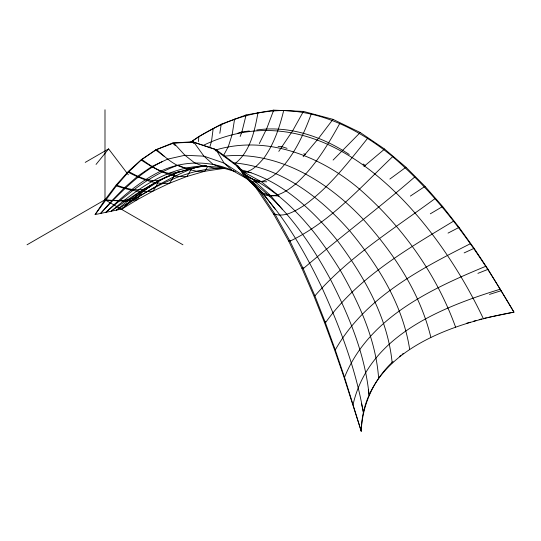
<?xml version="1.0" encoding="UTF-8"?>
<svg xmlns="http://www.w3.org/2000/svg" width="541" height="541" viewBox="0 0 541 541"><rect width="100%" height="100%" fill="white"/><g stroke="black" fill="none" stroke-linecap="round" stroke-linejoin="round"><path stroke-width="0.81" d="M198.439 141.553L198.838 136.555L221.235 124.207L246.121 114.935L273.699 110.134L303.44 111.412L332.986 119.345L360.225 132.518L384.61 149.059L405.973 167.237L425.023 186.354L442.666 206.506L459.079 227.382L474.126 248.333L488.083 269.323L513.95 312.15C449.984 323.579 362.828 353.009 361.232 431.218L344.022 377.253L334.568 349.871L324.539 322.686L313.821 295.751L301.986 268.532L288.624 240.995L273.604 214.053L256.556 188.593L236.633 165.769L214.371 149.093L192.204 141.789L172.457 143.061L155.659 149.918L141.208 160.035L128.271 172.254L116.369 185.881L95.108 214.574L121.921 209.002L137.204 199.757L153.144 191.034L169.712 183.162L186.915 176.467L204.721 171.26L224.84 168.271M193.198 142.641L193.475 140.22C220.153 122.32 251.301 110.648 283.687 110.553C324.472 111.784 361.665 131.267 392.658 156.674C443.038 199.785 480.706 255.325 513.95 312.15L492.878 316.465M393.057 361.652L391.779 362.68C373.222 380.641 362.213 405.419 361.232 431.218L344.522 377.307L335.271 349.953L325.425 322.781L314.889 295.873L303.21 268.667L289.983 241.158L275.078 214.263L258.098 188.89L238.236 166.215L216.042 149.641L193.806 142.148L173.756 143.061L156.545 149.559L141.654 159.372L128.318 171.416L116.159 185.049L104.995 199.785L95.108 214.574M213.208 128.44L211.511 141.363L209.577 147.815M219.829 133.316L221.235 124.207M234.605 119.02L232.177 134.472L228.228 146.841L223.521 155.477M257.976 112.711C254.676 130.949 250.267 151.737 234.868 163.713M246.121 114.935L241.888 131.936L240.157 136.481M283.687 110.553C279.582 127.338 274.023 144.014 263.846 158.182C258.368 164.349 252.167 171.693 243.342 172.315M353.124 404.316C368.806 336.11 440.381 307.687 500.276 289.185M273.699 110.134L266.693 128.69L259.301 143.595M174.953 173.201L173.465 176.927L169.712 183.162C155.064 184.914 140.998 178.814 128.271 172.254M311.332 113.799C303.258 135.541 293.303 157.519 276.038 173.58C269.141 179.227 260.363 184.028 251.247 181.188C285.689 206.249 310.182 242.145 330.314 279.129C348.857 315.396 364.945 353.902 369.057 394.781M158.06 181.844L156.234 186.151L153.144 191.034C140.667 193.049 128.136 189.817 116.369 185.881M344.522 377.307C368.407 317.966 430.352 289.239 485.757 266.3M303.44 111.412L292.803 130.543L278.784 151.385M339.91 123.213C327.832 145.157 314.477 166.953 295.751 183.92C286.865 191.088 274.794 199.71 263.027 194.104L244.14 176.143L224.048 163.071L203.916 156.166L184.921 155.267L167.602 159.142L151.933 166.466L137.63 176.258L124.437 187.781L112.143 200.4L100.572 213.438C119.094 193.935 137.982 173.566 162.442 161.509M195.402 167.575L191.48 168.92L186.915 176.467C170.07 177.969 154.767 168.907 141.208 160.035M335.271 349.953C364.397 298.192 419.261 269.533 470.352 243.727M207.73 166.527L204.721 171.26L196.478 171.186L187.646 169.205L178.077 165.147M123.159 207.318L121.921 209.002L134.702 197.681L151.649 185.171M325.425 322.781C357.615 277.587 407.042 249.293 453.574 221.141M332.986 119.345L318.717 138.124L303.163 156.728M324.539 322.686L325.567 321.354M367.677 138.232C348.526 162.212 329.476 187.037 304.455 205.255C295.832 210.577 285.668 217.381 275.078 214.263M96.048 164.43L108.606 148.897L128.332 174.784M314.889 295.873C348.904 256.779 393.652 229.086 435.038 198.601M360.225 132.518L333.107 160.062M392.658 156.674C360.658 187.091 330.51 221.83 289.983 241.158M303.21 268.667C339.768 237.371 378.409 208.468 414.819 176.927M165.85 177.008L149.106 187.274L144.183 189.188L129.935 199.325L116.342 210.158C148.701 189.938 183.751 168.082 223.19 168.271M363.931 166.486L384.61 149.059M125.519 205.167L127.466 203.578M128.758 202.523L137.847 195.118M399.454 356.533L400.732 355.505M402.01 354.483L403.288 353.456M301.986 268.532L303.264 267.531M133.052 198.716L141.674 192.265L137.204 199.757L125.492 201.151L105.326 200.244M190.148 142.682L193.475 140.22M389.858 179.051L405.973 167.237M138.503 194.638L148.985 186.99M190.601 142.411L198.838 136.555M142.351 191.785L151.865 185.15M410.369 196.079L425.023 186.354M124.971 205.837C146.063 191.71 167.879 178.456 191.48 168.92M430.311 213.817L442.666 206.506M85.221 162.395L108.606 148.897M27.05 244.782L104.995 199.785C114.875 200.718 125.309 201.577 134.702 197.681M448.043 233.103L459.079 227.382M202.638 145.678C327.738 85.316 435.89 217.949 483.397 318.777M464.144 252.904L474.126 248.333M178.902 171.639L159.297 180.261L144.183 189.188L138.388 189.884L131.808 189.411L124.437 187.781L116.159 185.049M177.313 165.465C150.182 175.345 127.588 193.908 105.826 212.349C122.53 196.599 139.977 181.12 160.846 171.091C183.237 160.596 209.455 160.386 232.082 170.327L233.692 170.834M179.707 171.233L159.297 180.261L153.029 180.694L145.827 179.362L137.63 176.258L128.318 171.416M477.906 273.361L488.083 269.323M288.624 240.995L290.152 240.481M237.932 133.174L241.888 131.936L249.327 130.963M489.456 294.405L501.358 290.666M466.315 323.376L470.325 322.206M473.531 321.273L475.938 320.57M479.143 319.63L481.551 318.926M207.061 166.337C193.698 165.898 181.776 173.418 168.609 173.262C158.452 171.355 149.884 165.269 141.654 159.372M215.521 150.046C266.361 134.716 320.556 156.011 359.528 189.107C402.139 226.246 436.364 273.807 455.576 327.116M484.777 318.128L486.4 317.797M488.016 317.466L491.262 316.803M206.784 165.965L205.113 165.931C169.718 170.273 139.504 191.02 111.196 211.233C137.894 188.146 169.326 165.898 206.135 166.019M256.765 129.989C289.266 125.316 322.362 136.623 349.263 154.496M222.764 167.412L202.78 166.087L194.402 162.706L184.921 155.267L173.756 143.061M223.96 156.173C277.918 150.526 327.873 181.533 363.444 219.545C393.807 253.303 420.005 292.654 430.846 337.246M192.386 168.123C177.867 169.894 166.628 158.202 156.545 149.559M224.515 168.339L214.378 168.19L205.113 165.931M232.995 162.848C279.812 166.27 319.616 196.606 349.648 230.75C377.909 264.989 402.741 304.569 409.632 349.141M266.74 181.776L261.235 181.641L252.322 179.085L244.471 174.249M279.109 196.011L270.473 195.511L262.845 193.042L256.556 188.593M278.094 146.368L282.26 146.807L287.041 148.356M251.146 172.714L242.449 171.341L261.235 181.641L277.195 194.469M273.604 214.053L275.876 214.466M240.975 169.786C280.745 179.896 312.225 209.401 337.381 240.542C364.134 276.465 387.741 317.432 392.151 362.808M235.403 171.538L221.208 167.527L212.904 164.18L203.916 156.166L193.806 142.148M303.772 153.793L305.361 154.313M246.196 175.845C287.521 194.882 316.749 232.319 340.194 270.121C359.204 303.366 375.826 339.396 378.605 378.098M248.414 179.578L232.082 170.327L224.048 163.071L216.042 149.641M182.932 244.782L104.995 199.785L104.995 109.782M245.425 174.777L252.322 179.085L270.473 195.511L282.274 209.266M363.112 163.997L365.189 165.424M246.723 177.975L244.14 176.143L238.236 166.215M155.659 149.918L164.234 156.322M172.457 143.061L175.46 145.739M250.503 180.491L262.845 193.042L275.071 209.117M192.204 141.789L193.881 143.554M258.098 188.89C285.208 217.57 304.975 252.207 321.936 287.616C340.127 327.603 355.856 369.145 363.363 412.58M236.633 165.769L239.812 169.265M214.371 149.093L216.015 151.02M361.51 403.687L363.532 412.594M368.286 389.912L369.185 394.802"/></g></svg>
